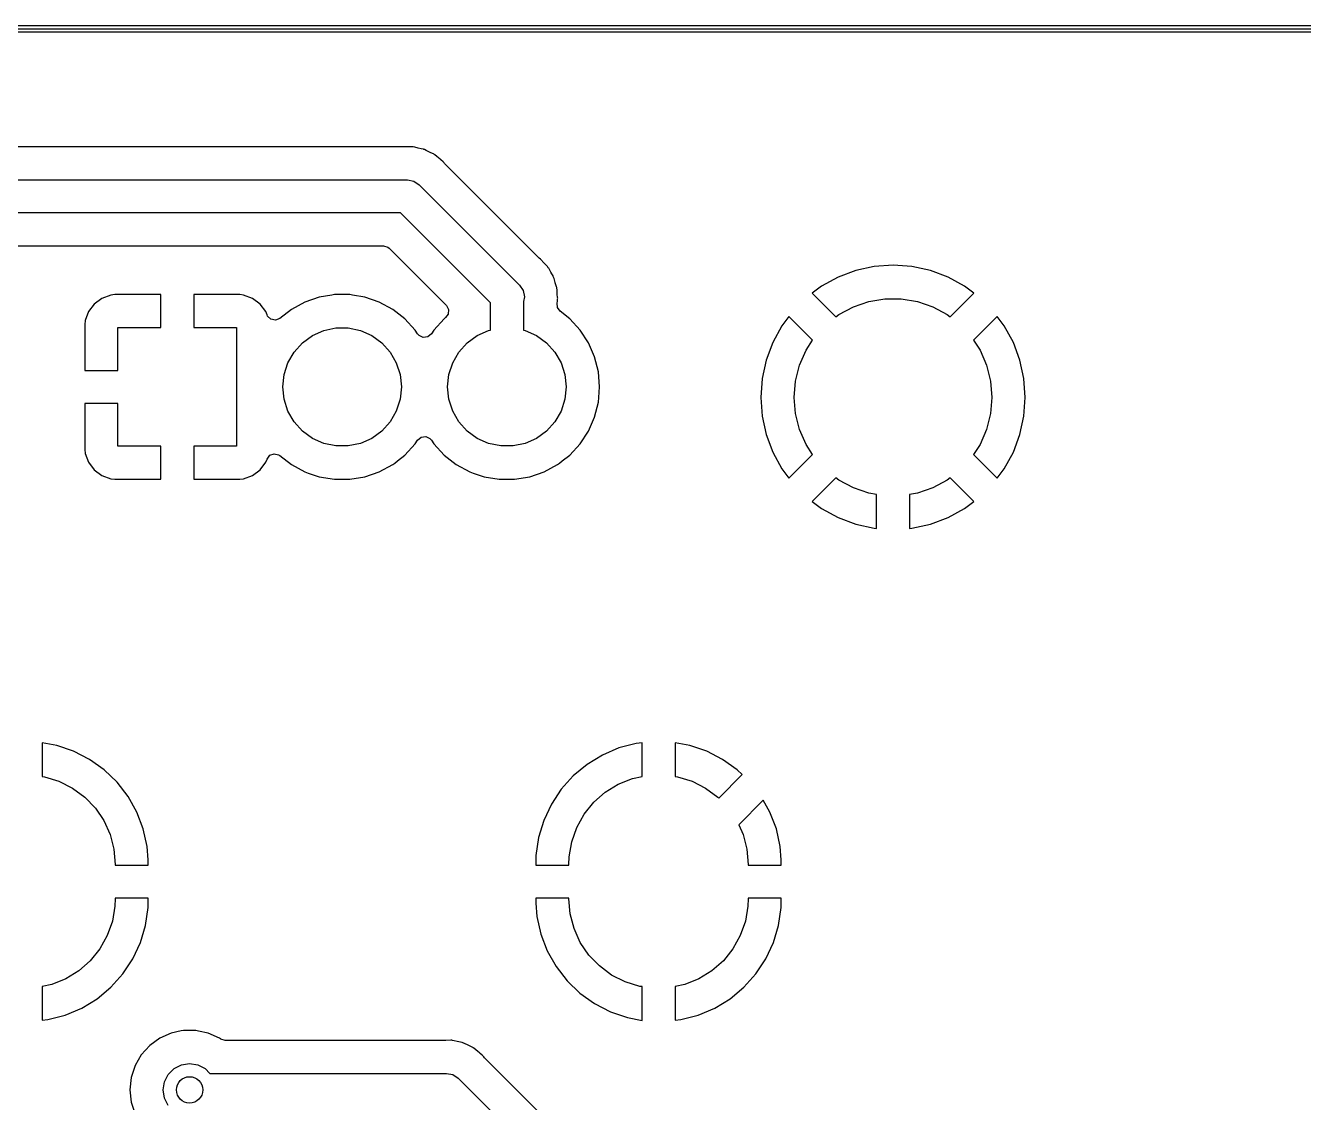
# Model space of a CAD drawing. Extents: x 1.7 to 7.7, y -4.5 to -1.4.
# Drawn here: x 2.982 to 3.745, y -2.041 to -1.398 of the extents above; entities that cross this region are included whole.
import ezdxf

# ---------------------------------------------------------------- set-up
doc = ezdxf.new("R2010")
doc.units = 0
doc.header["$MEASUREMENT"] = 0
doc.layers.add('BLACK', color=7, linetype='CONTINUOUS')

msp = doc.modelspace()

# ---------------------------------------------------------------- linework, layer by layer
at = {"layer": 'BLACK', "linetype": 'CONTINUOUS'}
for p, q in [((1.7, -1.39803), (7.7, -1.39803)), ((7.69803, -1.40197), (1.70197, -1.40197)), ((1.7049, -1.40002), (4.38641, -1.40002)), ((3.20957, -1.47045), (2.23251, -1.47045)), ((3.21259, -1.47036), (3.20957, -1.47045)), ((3.21288, -1.47039), (3.21259, -1.47036)), ((3.21317, -1.47042), (3.21288, -1.47039)), ((3.21288, -1.47039), (3.21288, -1.47039)), ((3.21345, -1.47045), (3.21317, -1.47042)), ((3.21317, -1.47042), (3.21317, -1.47042)), ((3.21447, -1.47069), (3.21345, -1.47045)), ((3.2164, -1.47115), (3.21447, -1.47069)), ((3.21826, -1.47154), (3.2164, -1.47115)), ((3.21936, -1.47176), (3.21826, -1.47154)), ((3.21963, -1.47185), (3.21936, -1.47176)), ((3.21991, -1.47195), (3.21963, -1.47185)), ((3.21963, -1.47185), (3.21963, -1.47185)), ((3.22017, -1.47205), (3.21991, -1.47195)), ((3.21991, -1.47195), (3.21991, -1.47195)), ((3.22122, -1.47257), (3.22017, -1.47205)), ((3.22017, -1.47205), (3.22017, -1.47205)), ((3.22017, -1.47205), (3.22017, -1.47205)), ((3.22288, -1.4734), (3.22122, -1.47257)), ((3.22407, -1.47396), (3.22288, -1.4734)), ((3.22562, -1.47468), (3.22407, -1.47396)), ((3.22586, -1.47483), (3.22562, -1.47468)), ((3.22562, -1.47468), (3.22562, -1.47468)), ((3.22562, -1.47468), (3.22562, -1.47468)), ((3.22611, -1.47499), (3.22586, -1.47483)), ((3.22586, -1.47483), (3.22586, -1.47483)), ((3.22635, -1.47515), (3.22611, -1.47499)), ((3.22611, -1.47499), (3.22611, -1.47499)), ((3.22761, -1.4762), (3.22635, -1.47515)), ((3.22635, -1.47515), (3.22635, -1.47515)), ((3.22635, -1.47515), (3.22635, -1.47515)), ((3.22866, -1.47709), (3.22761, -1.4762)), ((3.22968, -1.47789), (3.22866, -1.47709)), ((3.22979, -1.478), (3.22968, -1.47789)), ((3.22991, -1.47812), (3.22979, -1.478)), ((3.23006, -1.47826), (3.22991, -1.47812)), ((3.23143, -1.47941), (3.23006, -1.47826)), ((3.23164, -1.47959), (3.23143, -1.47941)), ((3.23191, -1.47995), (3.23164, -1.47959)), ((3.2322, -1.48034), (3.23191, -1.47995)), ((3.23267, -1.48088), (3.2322, -1.48034)), ((3.28876, -1.53698), (3.23267, -1.48088)), ((2.23, -1.49016), (3.21, -1.49016)), ((3.21, -1.49016), (3.21377, -1.49091)), ((3.21377, -1.49091), (3.21696, -1.49304)), ((3.21696, -1.49304), (3.27696, -1.55304)), ((3.20592, -1.50984), (2.23408, -1.50984)), ((3.25961, -1.56353), (3.20592, -1.50984)), ((2.86821, -1.52955), (3.19574, -1.52955)), ((3.19574, -1.52955), (3.19838, -1.53032)), ((3.19838, -1.53032), (3.19919, -1.53098)), ((3.19919, -1.53098), (3.21723, -1.54902)), ((3.28941, -1.53752), (3.28876, -1.53698)), ((3.28978, -1.53778), (3.28941, -1.53752)), ((3.29145, -1.53966), (3.28978, -1.53778)), ((3.28978, -1.53778), (3.28978, -1.53778)), ((3.28978, -1.53778), (3.28978, -1.53778)), ((3.29155, -1.53976), (3.29145, -1.53966)), ((3.29224, -1.54045), (3.29155, -1.53976)), ((3.29333, -1.54155), (3.29224, -1.54045)), ((3.5, -1.54106), (3.48877, -1.54187)), ((3.51123, -1.54187), (3.5, -1.54106)), ((3.5, -1.54106), (3.5, -1.54106)), ((3.29334, -1.54155), (3.29333, -1.54155)), ((3.29357, -1.54192), (3.29334, -1.54155)), ((3.29407, -1.54261), (3.29357, -1.54192)), ((3.29437, -1.54294), (3.29407, -1.54261)), ((3.29557, -1.54516), (3.29437, -1.54294)), ((3.29437, -1.54294), (3.29437, -1.54294)), ((3.29564, -1.54528), (3.29557, -1.54516)), ((3.29628, -1.54633), (3.29564, -1.54528)), ((3.29696, -1.54743), (3.29628, -1.54633)), ((3.29708, -1.54779), (3.29696, -1.54743)), ((3.2971, -1.54785), (3.29708, -1.54779)), ((3.29744, -1.54863), (3.2971, -1.54785)), ((3.29765, -1.54902), (3.29744, -1.54863)), ((3.46721, -1.5482), (3.45732, -1.55359)), ((3.47776, -1.54426), (3.46721, -1.5482)), ((3.46721, -1.5482), (3.46721, -1.5482)), ((3.48877, -1.54187), (3.47776, -1.54426)), ((3.48877, -1.54187), (3.48877, -1.54187)), ((3.52224, -1.54426), (3.51123, -1.54187)), ((3.51123, -1.54187), (3.51123, -1.54187)), ((3.53279, -1.5482), (3.52224, -1.54426)), ((3.54268, -1.55359), (3.53279, -1.5482)), ((3.53279, -1.5482), (3.53279, -1.5482)), ((3.21723, -1.54902), (3.2333, -1.56509)), ((3.27696, -1.55304), (3.27696, -1.55304)), ((3.27696, -1.55304), (3.27909, -1.55623)), ((3.27909, -1.55623), (3.27984, -1.56)), ((3.2983, -1.55145), (3.29765, -1.54902)), ((3.29834, -1.55159), (3.2983, -1.55145)), ((3.29913, -1.55398), (3.29834, -1.55159)), ((3.29917, -1.55442), (3.29913, -1.55398)), ((3.29932, -1.55526), (3.29917, -1.55442)), ((3.29943, -1.55569), (3.29932, -1.55526)), ((3.29951, -1.55821), (3.29943, -1.55569)), ((3.45732, -1.55359), (3.45171, -1.55779)), ((3.45732, -1.55359), (3.45732, -1.55359)), ((3.54829, -1.55779), (3.54268, -1.55359)), ((3.54268, -1.55359), (3.54268, -1.55359)), ((3.02763, -1.56089), (3.0231, -1.56428)), ((3.03294, -1.55891), (3.02763, -1.56089)), ((3.02763, -1.56089), (3.02763, -1.56089)), ((3.03528, -1.55866), (3.03294, -1.55891)), ((3.03294, -1.55891), (3.03294, -1.55891)), ((3.06276, -1.55866), (3.03528, -1.55866)), ((3.06276, -1.57835), (3.06276, -1.55866)), ((3.10992, -1.55866), (3.08244, -1.55866)), ((3.08244, -1.55866), (3.08244, -1.57835)), ((3.11226, -1.55891), (3.10992, -1.55866)), ((3.11756, -1.56089), (3.11226, -1.55891)), ((3.11226, -1.55891), (3.11226, -1.55891)), ((3.12209, -1.56428), (3.11756, -1.56089)), ((3.11756, -1.56089), (3.11756, -1.56089)), ((3.1488, -1.56311), (3.14076, -1.56746)), ((3.15744, -1.56015), (3.1488, -1.56311)), ((3.1488, -1.56311), (3.1488, -1.56311)), ((3.16483, -1.55891), (3.15744, -1.56015)), ((3.16645, -1.55864), (3.16483, -1.55891)), ((3.17559, -1.55864), (3.16645, -1.55864)), ((3.17722, -1.55891), (3.17559, -1.55864)), ((3.18461, -1.56015), (3.17722, -1.55891)), ((3.19325, -1.56311), (3.18461, -1.56015)), ((3.20128, -1.56746), (3.19325, -1.56311)), ((3.19325, -1.56311), (3.19325, -1.56311)), ((3.25961, -1.57985), (3.25961, -1.56353)), ((3.27984, -1.56), (3.27929, -1.56277)), ((3.27929, -1.56277), (3.27929, -1.57985)), ((3.29939, -1.56376), (3.2994, -1.56374)), ((3.29957, -1.56637), (3.29939, -1.56376)), ((3.2994, -1.56374), (3.29964, -1.56259)), ((3.29952, -1.55835), (3.29951, -1.55821)), ((3.29969, -1.56033), (3.29952, -1.55835)), ((3.29962, -1.56215), (3.29967, -1.5613)), ((3.29964, -1.56259), (3.29962, -1.56215)), ((3.29967, -1.5613), (3.29969, -1.56115)), ((3.29974, -1.56087), (3.29969, -1.56033)), ((3.29969, -1.56115), (3.29974, -1.56087)), ((3.45171, -1.55779), (3.46589, -1.57197)), ((3.47628, -1.56592), (3.4855, -1.56276)), ((3.4855, -1.56276), (3.49512, -1.56115)), ((3.49512, -1.56115), (3.50488, -1.56115)), ((3.50488, -1.56115), (3.5145, -1.56276)), ((3.5145, -1.56276), (3.52372, -1.56592)), ((3.53411, -1.57197), (3.54829, -1.55779)), ((3.54829, -1.55779), (3.54829, -1.55779)), ((3.01971, -1.56882), (3.01773, -1.57412)), ((3.0231, -1.56428), (3.01971, -1.56882)), ((3.01971, -1.56882), (3.01971, -1.56882)), ((3.0231, -1.56428), (3.0231, -1.56428)), ((3.12549, -1.56882), (3.12209, -1.56428)), ((3.12209, -1.56428), (3.12209, -1.56428)), ((3.12621, -1.57075), (3.12549, -1.56882)), ((3.12549, -1.56882), (3.12549, -1.56882)), ((3.12654, -1.57146), (3.12621, -1.57075)), ((3.12852, -1.57337), (3.12654, -1.57146)), ((3.14076, -1.56746), (3.13378, -1.5729)), ((3.2085, -1.57307), (3.20128, -1.56746)), ((3.20128, -1.56746), (3.20128, -1.56746)), ((3.23443, -1.57025), (3.23285, -1.57239)), ((3.2333, -1.56509), (3.23462, -1.5675)), ((3.23462, -1.5675), (3.23443, -1.57025)), ((3.30118, -1.5686), (3.29957, -1.56637)), ((3.30692, -1.57307), (3.30118, -1.5686)), ((3.46589, -1.57197), (3.4677, -1.57057)), ((3.4677, -1.57057), (3.47628, -1.56592)), ((3.52372, -1.56592), (3.5323, -1.57057)), ((3.5323, -1.57057), (3.53411, -1.57197)), ((3.01773, -1.57412), (3.01748, -1.57646)), ((3.01748, -1.57646), (3.01748, -1.60394)), ((3.01773, -1.57412), (3.01773, -1.57412)), ((3.03717, -1.60394), (3.03717, -1.57835)), ((3.03717, -1.57835), (3.06276, -1.57835)), ((3.08244, -1.57835), (3.10803, -1.57835)), ((3.10803, -1.57835), (3.10803, -1.64921)), ((3.13122, -1.57391), (3.12852, -1.57337)), ((3.13378, -1.5729), (3.13122, -1.57391)), ((3.16007, -1.58008), (3.16732, -1.57854)), ((3.16732, -1.57854), (3.17473, -1.57854)), ((3.17473, -1.57854), (3.18197, -1.58008)), ((3.21468, -1.5798), (3.2085, -1.57307)), ((3.2085, -1.57307), (3.2085, -1.57307)), ((3.2085, -1.57307), (3.2085, -1.57307)), ((3.23198, -1.57307), (3.22579, -1.5798)), ((3.23285, -1.57239), (3.23198, -1.57307)), ((3.31311, -1.5798), (3.30692, -1.57307)), ((3.30692, -1.57307), (3.30692, -1.57307)), ((3.30692, -1.57307), (3.30692, -1.57307)), ((3.43359, -1.57732), (3.4282, -1.58721)), ((3.43779, -1.57171), (3.43359, -1.57732)), ((3.43359, -1.57732), (3.43359, -1.57732)), ((3.45198, -1.5859), (3.43779, -1.57171)), ((3.56221, -1.57171), (3.54802, -1.5859)), ((3.56641, -1.57732), (3.56221, -1.57171)), ((3.56221, -1.57171), (3.56221, -1.57171)), ((3.5718, -1.58721), (3.56641, -1.57732)), ((3.56641, -1.57732), (3.56641, -1.57732)), ((3.14731, -1.58745), (3.15331, -1.58309)), ((3.15331, -1.58309), (3.16007, -1.58008)), ((3.18197, -1.58008), (3.18874, -1.58309)), ((3.18874, -1.58309), (3.19473, -1.58745)), ((3.21615, -1.58204), (3.21468, -1.5798)), ((3.21468, -1.5798), (3.21468, -1.5798)), ((3.21468, -1.5798), (3.21468, -1.5798)), ((3.21701, -1.58303), (3.21615, -1.58204)), ((3.21951, -1.5842), (3.21701, -1.58303)), ((3.22223, -1.58383), (3.21951, -1.5842)), ((3.22432, -1.58204), (3.22223, -1.58383)), ((3.22579, -1.5798), (3.22432, -1.58204)), ((3.24574, -1.58745), (3.25173, -1.58309)), ((3.25173, -1.58309), (3.2585, -1.58008)), ((3.2585, -1.58008), (3.25961, -1.57985)), ((3.27929, -1.57985), (3.2804, -1.58008)), ((3.2804, -1.58008), (3.28717, -1.58309)), ((3.28717, -1.58309), (3.29316, -1.58745)), ((3.31811, -1.58745), (3.31311, -1.5798)), ((3.31311, -1.5798), (3.31311, -1.5798)), ((3.31311, -1.5798), (3.31311, -1.5798)), ((3.44807, -1.5919), (3.45198, -1.5859)), ((3.54802, -1.5859), (3.55193, -1.5919)), ((3.13865, -1.59937), (3.14236, -1.59295)), ((3.14236, -1.59295), (3.14731, -1.58745)), ((3.19473, -1.58745), (3.19969, -1.59295)), ((3.19969, -1.59295), (3.20339, -1.59937)), ((3.23708, -1.59937), (3.24078, -1.59295)), ((3.24078, -1.59295), (3.24574, -1.58745)), ((3.29316, -1.58745), (3.29811, -1.59295)), ((3.29811, -1.59295), (3.30182, -1.59937)), ((3.32178, -1.59581), (3.31811, -1.58745)), ((3.4282, -1.58721), (3.42426, -1.59776)), ((3.4282, -1.58721), (3.4282, -1.58721)), ((3.44415, -1.60083), (3.44807, -1.5919)), ((3.55193, -1.5919), (3.55585, -1.60083)), ((3.57574, -1.59776), (3.5718, -1.58721)), ((3.5718, -1.58721), (3.5718, -1.58721)), ((3.13636, -1.60641), (3.13865, -1.59937)), ((3.20339, -1.59937), (3.20568, -1.60641)), ((3.23479, -1.60641), (3.23708, -1.59937)), ((3.30182, -1.59937), (3.30411, -1.60641)), ((3.32402, -1.60467), (3.32178, -1.59581)), ((3.42426, -1.59776), (3.42187, -1.60877)), ((3.44176, -1.61028), (3.44415, -1.60083)), ((3.55585, -1.60083), (3.55824, -1.61028)), ((3.57813, -1.60877), (3.57574, -1.59776)), ((3.01748, -1.60394), (3.03717, -1.60394)), ((3.13559, -1.61378), (3.13636, -1.60641)), ((3.20568, -1.60641), (3.20646, -1.61378)), ((3.23402, -1.61378), (3.23479, -1.60641)), ((3.30411, -1.60641), (3.30488, -1.61378)), ((3.32478, -1.61378), (3.32402, -1.60467)), ((3.32402, -1.60467), (3.32402, -1.60467)), ((3.42187, -1.60877), (3.42106, -1.62)), ((3.42187, -1.60877), (3.42187, -1.60877)), ((3.57894, -1.62), (3.57813, -1.60877)), ((3.57813, -1.60877), (3.57813, -1.60877)), ((3.13636, -1.62115), (3.13559, -1.61378)), ((3.20646, -1.61378), (3.20568, -1.62115)), ((3.23479, -1.62115), (3.23402, -1.61378)), ((3.30488, -1.61378), (3.30411, -1.62115)), ((3.32426, -1.62), (3.32478, -1.61378)), ((3.32478, -1.61378), (3.32478, -1.61378)), ((3.44095, -1.62), (3.44176, -1.61028)), ((3.55824, -1.61028), (3.55905, -1.62)), ((3.01748, -1.62362), (3.01748, -1.6511)), ((3.03717, -1.62362), (3.01748, -1.62362)), ((3.03717, -1.64921), (3.03717, -1.62362)), ((3.13865, -1.62819), (3.13636, -1.62115)), ((3.20568, -1.62115), (3.20339, -1.62819)), ((3.23708, -1.62819), (3.23479, -1.62115)), ((3.30411, -1.62115), (3.30182, -1.62819)), ((3.32178, -1.63174), (3.32402, -1.62289)), ((3.32402, -1.62289), (3.32426, -1.62)), ((3.32402, -1.62289), (3.32402, -1.62289)), ((3.42106, -1.62), (3.42106, -1.62)), ((3.42106, -1.62), (3.42187, -1.63123)), ((3.44176, -1.62972), (3.44095, -1.62)), ((3.55905, -1.62), (3.55824, -1.62972)), ((3.57813, -1.63123), (3.57894, -1.62)), ((3.57894, -1.62), (3.57894, -1.62)), ((3.14236, -1.63461), (3.13865, -1.62819)), ((3.20339, -1.62819), (3.19969, -1.63461)), ((3.24078, -1.63461), (3.23708, -1.62819)), ((3.30182, -1.62819), (3.29811, -1.63461)), ((3.31811, -1.64011), (3.32178, -1.63174)), ((3.42187, -1.63123), (3.42187, -1.63123)), ((3.42187, -1.63123), (3.42426, -1.64224)), ((3.44415, -1.63917), (3.44176, -1.62972)), ((3.55824, -1.62972), (3.55585, -1.63917)), ((3.57574, -1.64224), (3.57813, -1.63123)), ((3.57813, -1.63123), (3.57813, -1.63123)), ((3.14731, -1.64011), (3.14236, -1.63461)), ((3.15331, -1.64447), (3.14731, -1.64011)), ((3.19473, -1.64011), (3.18874, -1.64447)), ((3.19969, -1.63461), (3.19473, -1.64011)), ((3.24574, -1.64011), (3.24078, -1.63461)), ((3.25173, -1.64447), (3.24574, -1.64011)), ((3.29316, -1.64011), (3.28717, -1.64447)), ((3.29811, -1.63461), (3.29316, -1.64011)), ((3.31311, -1.64776), (3.31811, -1.64011)), ((3.44807, -1.6481), (3.44415, -1.63917)), ((3.55585, -1.63917), (3.55193, -1.6481)), ((3.16007, -1.64748), (3.15331, -1.64447)), ((3.16732, -1.64902), (3.16007, -1.64748)), ((3.18197, -1.64748), (3.17473, -1.64902)), ((3.18874, -1.64447), (3.18197, -1.64748)), ((3.2085, -1.65448), (3.21468, -1.64776)), ((3.21468, -1.64776), (3.21615, -1.64552)), ((3.21615, -1.64552), (3.21824, -1.64373)), ((3.21824, -1.64373), (3.22097, -1.64336)), ((3.22097, -1.64336), (3.22346, -1.64452)), ((3.22346, -1.64452), (3.22432, -1.64552)), ((3.22432, -1.64552), (3.22579, -1.64776)), ((3.22579, -1.64776), (3.22579, -1.64776)), ((3.22579, -1.64776), (3.22579, -1.64776)), ((3.22579, -1.64776), (3.23198, -1.65448)), ((3.2585, -1.64748), (3.25173, -1.64447)), ((3.26575, -1.64902), (3.2585, -1.64748)), ((3.2804, -1.64748), (3.27315, -1.64902)), ((3.28717, -1.64447), (3.2804, -1.64748)), ((3.30692, -1.65448), (3.31311, -1.64776)), ((3.42426, -1.64224), (3.4282, -1.65279)), ((3.5718, -1.65279), (3.57574, -1.64224)), ((3.01748, -1.6511), (3.01773, -1.65344)), ((3.01773, -1.65344), (3.01773, -1.65344)), ((3.01773, -1.65344), (3.01971, -1.65874)), ((3.06276, -1.64921), (3.03717, -1.64921)), ((3.06276, -1.6689), (3.06276, -1.64921)), ((3.10803, -1.64921), (3.08244, -1.64921)), ((3.08244, -1.64921), (3.08244, -1.6689)), ((3.12621, -1.65681), (3.12786, -1.65461)), ((3.12786, -1.65461), (3.13043, -1.65365)), ((3.13043, -1.65365), (3.13312, -1.65423)), ((3.13312, -1.65423), (3.13378, -1.65466)), ((3.13378, -1.65466), (3.14076, -1.6601)), ((3.17473, -1.64902), (3.16732, -1.64902)), ((3.20404, -1.65795), (3.2085, -1.65448)), ((3.23198, -1.65448), (3.23198, -1.65448)), ((3.23198, -1.65448), (3.23198, -1.65448)), ((3.23198, -1.65448), (3.23919, -1.6601)), ((3.27315, -1.64902), (3.26575, -1.64902)), ((3.30246, -1.65795), (3.30692, -1.65448)), ((3.4282, -1.65279), (3.4282, -1.65279)), ((3.4282, -1.65279), (3.43359, -1.66268)), ((3.43779, -1.66829), (3.45198, -1.6541)), ((3.45198, -1.6541), (3.44807, -1.6481)), ((3.55193, -1.6481), (3.54802, -1.6541)), ((3.54802, -1.6541), (3.56221, -1.66829)), ((3.56641, -1.66268), (3.5718, -1.65279)), ((3.5718, -1.65279), (3.5718, -1.65279)), ((3.01971, -1.65874), (3.01971, -1.65874)), ((3.01971, -1.65874), (3.0231, -1.66328)), ((3.12209, -1.66328), (3.12549, -1.65874)), ((3.12549, -1.65874), (3.12621, -1.65681)), ((3.12549, -1.65874), (3.12549, -1.65874)), ((3.14076, -1.6601), (3.14076, -1.6601)), ((3.14076, -1.6601), (3.14076, -1.6601)), ((3.14076, -1.6601), (3.1488, -1.66445)), ((3.19325, -1.66445), (3.20128, -1.6601)), ((3.20128, -1.6601), (3.20245, -1.65919)), ((3.20245, -1.65919), (3.20404, -1.65795)), ((3.23919, -1.6601), (3.23919, -1.6601)), ((3.23919, -1.6601), (3.23919, -1.6601)), ((3.23919, -1.6601), (3.24722, -1.66445)), ((3.29167, -1.66445), (3.29971, -1.6601)), ((3.29971, -1.6601), (3.30088, -1.65919)), ((3.30088, -1.65919), (3.30246, -1.65795)), ((3.43359, -1.66268), (3.43359, -1.66268)), ((3.43359, -1.66268), (3.43779, -1.66829)), ((3.56221, -1.66829), (3.56641, -1.66268)), ((3.56641, -1.66268), (3.56641, -1.66268)), ((3.0231, -1.66328), (3.0231, -1.66328)), ((3.0231, -1.66328), (3.02763, -1.66667)), ((3.02763, -1.66667), (3.02763, -1.66667)), ((3.02763, -1.66667), (3.03294, -1.66865)), ((3.03294, -1.66865), (3.03294, -1.66865)), ((3.03294, -1.66865), (3.03528, -1.6689)), ((3.03528, -1.6689), (3.03528, -1.6689)), ((3.03528, -1.6689), (3.06276, -1.6689)), ((3.08244, -1.6689), (3.10991, -1.6689)), ((3.10991, -1.6689), (3.10992, -1.6689)), ((3.10992, -1.6689), (3.11226, -1.66865)), ((3.11226, -1.66865), (3.11756, -1.66667)), ((3.11226, -1.66865), (3.11226, -1.66865)), ((3.11756, -1.66667), (3.12209, -1.66328)), ((3.11756, -1.66667), (3.11756, -1.66667)), ((3.12209, -1.66328), (3.12209, -1.66328)), ((3.1488, -1.66445), (3.15087, -1.66516)), ((3.15087, -1.66516), (3.15744, -1.66741)), ((3.15744, -1.66741), (3.15744, -1.66741)), ((3.15744, -1.66741), (3.15744, -1.66741)), ((3.15744, -1.66741), (3.16645, -1.66892)), ((3.16645, -1.66892), (3.16645, -1.66892)), ((3.16645, -1.66892), (3.17559, -1.66892)), ((3.17559, -1.66892), (3.18461, -1.66741)), ((3.17559, -1.66892), (3.17559, -1.66892)), ((3.18461, -1.66741), (3.19325, -1.66445)), ((3.24722, -1.66445), (3.2493, -1.66516)), ((3.2493, -1.66516), (3.25587, -1.66741)), ((3.25587, -1.66741), (3.25587, -1.66741)), ((3.25587, -1.66741), (3.25587, -1.66741)), ((3.25587, -1.66741), (3.26488, -1.66892)), ((3.26488, -1.66892), (3.26488, -1.66892)), ((3.26488, -1.66892), (3.27402, -1.66892)), ((3.27402, -1.66892), (3.28303, -1.66741)), ((3.27402, -1.66892), (3.27402, -1.66892)), ((3.28303, -1.66741), (3.29167, -1.66445)), ((3.46589, -1.66803), (3.45171, -1.68221)), ((3.4677, -1.66943), (3.46589, -1.66803)), ((3.47628, -1.67408), (3.4677, -1.66943)), ((3.5323, -1.66943), (3.52372, -1.67408)), ((3.53411, -1.66803), (3.5323, -1.66943)), ((3.54829, -1.68221), (3.53411, -1.66803)), ((3.4855, -1.67724), (3.47628, -1.67408)), ((3.49016, -1.67802), (3.4855, -1.67724)), ((3.49016, -1.69823), (3.49016, -1.67802)), ((3.5145, -1.67724), (3.50984, -1.67802)), ((3.50984, -1.67802), (3.50984, -1.69823)), ((3.52372, -1.67408), (3.5145, -1.67724)), ((3.45171, -1.68221), (3.45171, -1.68221)), ((3.45171, -1.68221), (3.45732, -1.68641)), ((3.54268, -1.68641), (3.54829, -1.68221)), ((3.45732, -1.68641), (3.45732, -1.68641)), ((3.45732, -1.68641), (3.46721, -1.6918)), ((3.46721, -1.6918), (3.46721, -1.6918)), ((3.46721, -1.6918), (3.47776, -1.69574)), ((3.52224, -1.69574), (3.53279, -1.6918)), ((3.53279, -1.6918), (3.54268, -1.68641)), ((3.53279, -1.6918), (3.53279, -1.6918)), ((3.54268, -1.68641), (3.54268, -1.68641)), ((3.47776, -1.69574), (3.48877, -1.69813)), ((3.48877, -1.69813), (3.48877, -1.69813)), ((3.48877, -1.69813), (3.49016, -1.69823)), ((3.50984, -1.69823), (3.51123, -1.69813)), ((3.51123, -1.69813), (3.52224, -1.69574)), ((3.51123, -1.69813), (3.51123, -1.69813)), ((3.00062, -1.82778), (2.99189, -1.82617)), ((2.99189, -1.82617), (2.99189, -1.84629)), ((3.01076, -1.83124), (3.00062, -1.82778)), ((3.00062, -1.82778), (3.00062, -1.82778)), ((3.33629, -1.82933), (3.32643, -1.83352)), ((3.34666, -1.82662), (3.33629, -1.82933)), ((3.35016, -1.82623), (3.34666, -1.82662)), ((3.34666, -1.82662), (3.34666, -1.82662)), ((3.35016, -1.84636), (3.35016, -1.82623)), ((3.37857, -1.82778), (3.36984, -1.82617)), ((3.36984, -1.82617), (3.36984, -1.84629)), ((3.38872, -1.83124), (3.37857, -1.82778)), ((3.37857, -1.82778), (3.37857, -1.82778)), ((3.0203, -1.83614), (3.01076, -1.83124)), ((3.01076, -1.83124), (3.01076, -1.83124)), ((3.02901, -1.84238), (3.0203, -1.83614)), ((3.0203, -1.83614), (3.0203, -1.83614)), ((3.32643, -1.83352), (3.31728, -1.8391)), ((3.32643, -1.83352), (3.32643, -1.83352)), ((3.39825, -1.83614), (3.38872, -1.83124)), ((3.38872, -1.83124), (3.38872, -1.83124)), ((3.40697, -1.84238), (3.39825, -1.83614)), ((3.39825, -1.83614), (3.39825, -1.83614)), ((2.99189, -1.84629), (2.99333, -1.84648)), ((3.03673, -1.84982), (3.02901, -1.84238)), ((3.02901, -1.84238), (3.02901, -1.84238)), ((3.30904, -1.84596), (3.30188, -1.85394)), ((3.31728, -1.8391), (3.30904, -1.84596)), ((3.30904, -1.84596), (3.30904, -1.84596)), ((3.31728, -1.8391), (3.31728, -1.8391)), ((3.36984, -1.84629), (3.37128, -1.84648)), ((3.39593, -1.85921), (3.40991, -1.84522)), ((3.40991, -1.84522), (3.40697, -1.84238)), ((3.40697, -1.84238), (3.40697, -1.84238)), ((2.99333, -1.84648), (3.00201, -1.84914)), ((3.00201, -1.84914), (3.01012, -1.85323)), ((3.01012, -1.85323), (3.01742, -1.85863)), ((3.04328, -1.85831), (3.03673, -1.84982)), ((3.03673, -1.84982), (3.03673, -1.84982)), ((3.30188, -1.85394), (3.29597, -1.86288)), ((3.32816, -1.85577), (3.33589, -1.85101)), ((3.33589, -1.85101), (3.34432, -1.84762)), ((3.34432, -1.84762), (3.35016, -1.84636)), ((3.37128, -1.84648), (3.37996, -1.84914)), ((3.37996, -1.84914), (3.38807, -1.85323)), ((3.38807, -1.85323), (3.39537, -1.85863)), ((3.01742, -1.85863), (3.02371, -1.86518)), ((3.04853, -1.86765), (3.04328, -1.85831)), ((3.32134, -1.86177), (3.32816, -1.85577)), ((3.39537, -1.85863), (3.39593, -1.85921)), ((3.42247, -1.8605), (3.40784, -1.87513)), ((3.42648, -1.86765), (3.42247, -1.8605)), ((3.02371, -1.86518), (3.02879, -1.87271)), ((3.05236, -1.87767), (3.04853, -1.86765)), ((3.29597, -1.86288), (3.29142, -1.87259)), ((3.29597, -1.86288), (3.29597, -1.86288)), ((3.31121, -1.87676), (3.31564, -1.86884)), ((3.31564, -1.86884), (3.32134, -1.86177)), ((3.43031, -1.87767), (3.42648, -1.86765)), ((3.02879, -1.87271), (3.03253, -1.88098)), ((3.29142, -1.87259), (3.28833, -1.88285)), ((3.29142, -1.87259), (3.29142, -1.87259)), ((3.30818, -1.88533), (3.31121, -1.87676)), ((3.40784, -1.87513), (3.41048, -1.88098)), ((3.03253, -1.88098), (3.03482, -1.88977)), ((3.05469, -1.88813), (3.05236, -1.87767)), ((3.05236, -1.87767), (3.05236, -1.87767)), ((3.28833, -1.88285), (3.28677, -1.89346)), ((3.28833, -1.88285), (3.28833, -1.88285)), ((3.41048, -1.88098), (3.41277, -1.88977)), ((3.43264, -1.88813), (3.43031, -1.87767)), ((3.43031, -1.87767), (3.43031, -1.87767)), ((3.03482, -1.88977), (3.03559, -1.89882)), ((3.05528, -1.89614), (3.05469, -1.88813)), ((3.05469, -1.88813), (3.05469, -1.88813)), ((3.30665, -1.89428), (3.30818, -1.88533)), ((3.41277, -1.88977), (3.41354, -1.89882)), ((3.43323, -1.89614), (3.43264, -1.88813)), ((3.43264, -1.88813), (3.43264, -1.88813)), ((3.03559, -1.89882), (3.03559, -1.89921)), ((3.03559, -1.89921), (3.05528, -1.89921)), ((3.05528, -1.89921), (3.05528, -1.89614)), ((3.28677, -1.89346), (3.28677, -1.89921)), ((3.28677, -1.89921), (3.30646, -1.89921)), ((3.30646, -1.89882), (3.30665, -1.89428)), ((3.30646, -1.89921), (3.30646, -1.89882)), ((3.41354, -1.89882), (3.41354, -1.89921)), ((3.41354, -1.89921), (3.43323, -1.89921)), ((3.43323, -1.89921), (3.43323, -1.89614)), ((3.03559, -1.91929), (3.0354, -1.92383)), ((3.05528, -1.9189), (3.03559, -1.9189)), ((3.03559, -1.9189), (3.03559, -1.91929)), ((3.05528, -1.92197), (3.05528, -1.9189)), ((3.05528, -1.92465), (3.05528, -1.92197)), ((3.30646, -1.9189), (3.28677, -1.9189)), ((3.28677, -1.9189), (3.28677, -1.92197)), ((3.28677, -1.92197), (3.28736, -1.92998)), ((3.30646, -1.91929), (3.30646, -1.9189)), ((3.30723, -1.92834), (3.30646, -1.91929)), ((3.41354, -1.91929), (3.41335, -1.92383)), ((3.43323, -1.9189), (3.41354, -1.9189)), ((3.41354, -1.9189), (3.41354, -1.91929)), ((3.43323, -1.92465), (3.43323, -1.9189)), ((3.0354, -1.92383), (3.03386, -1.93278)), ((3.05371, -1.93526), (3.05528, -1.92465)), ((3.05528, -1.92465), (3.05528, -1.92465)), ((3.28736, -1.92998), (3.28736, -1.92998)), ((3.28736, -1.92998), (3.28969, -1.94044)), ((3.30952, -1.93713), (3.30723, -1.92834)), ((3.41335, -1.92383), (3.41182, -1.93278)), ((3.43167, -1.93526), (3.43323, -1.92465)), ((3.43323, -1.92465), (3.43323, -1.92465)), ((3.03386, -1.93278), (3.03084, -1.94135)), ((3.05063, -1.94552), (3.05371, -1.93526)), ((3.05371, -1.93526), (3.05371, -1.93526)), ((3.31326, -1.9454), (3.30952, -1.93713)), ((3.41182, -1.93278), (3.40879, -1.94135)), ((3.42858, -1.94552), (3.43167, -1.93526)), ((3.43167, -1.93526), (3.43167, -1.93526)), ((3.03084, -1.94135), (3.02641, -1.94927)), ((3.04608, -1.95523), (3.05063, -1.94552)), ((3.05063, -1.94552), (3.05063, -1.94552)), ((3.28969, -1.94044), (3.28969, -1.94044)), ((3.28969, -1.94044), (3.29352, -1.95046)), ((3.31834, -1.95293), (3.31326, -1.9454)), ((3.40879, -1.94135), (3.40436, -1.94927)), ((3.42403, -1.95523), (3.42858, -1.94552)), ((3.42858, -1.94552), (3.42858, -1.94552)), ((3.02641, -1.94927), (3.0207, -1.95634)), ((3.29352, -1.95046), (3.29876, -1.9598)), ((3.32463, -1.95948), (3.31834, -1.95293)), ((3.40436, -1.94927), (3.39866, -1.95634)), ((3.0207, -1.95634), (3.01389, -1.96234)), ((3.04016, -1.96417), (3.04608, -1.95523)), ((3.04608, -1.95523), (3.04608, -1.95523)), ((3.29876, -1.9598), (3.30532, -1.96829)), ((3.33193, -1.96489), (3.32463, -1.95948)), ((3.39866, -1.95634), (3.39184, -1.96234)), ((3.41811, -1.96417), (3.42403, -1.95523)), ((3.42403, -1.95523), (3.42403, -1.95523)), ((3.00615, -1.9671), (2.99773, -1.97049)), ((3.01389, -1.96234), (3.00615, -1.9671)), ((3.03301, -1.97215), (3.04016, -1.96417)), ((3.30532, -1.96829), (3.30532, -1.96829)), ((3.30532, -1.96829), (3.31303, -1.97573)), ((3.34004, -1.96897), (3.33193, -1.96489)), ((3.38411, -1.9671), (3.37568, -1.97049)), ((3.39184, -1.96234), (3.38411, -1.9671)), ((3.41096, -1.97215), (3.41811, -1.96417)), ((2.99773, -1.97049), (2.99189, -1.97175)), ((2.99189, -1.97175), (2.99189, -1.99188)), ((3.02477, -1.97901), (3.03301, -1.97215)), ((3.03301, -1.97215), (3.03301, -1.97215)), ((3.31303, -1.97573), (3.31303, -1.97573)), ((3.31303, -1.97573), (3.32175, -1.98197)), ((3.34872, -1.97163), (3.34004, -1.96897)), ((3.35016, -1.97182), (3.34872, -1.97163)), ((3.35016, -1.99194), (3.35016, -1.97182)), ((3.37568, -1.97049), (3.36984, -1.97175)), ((3.36984, -1.97175), (3.36984, -1.99188)), ((3.40272, -1.97901), (3.41096, -1.97215)), ((3.41096, -1.97215), (3.41096, -1.97215)), ((3.01562, -1.98459), (3.02477, -1.97901)), ((3.02477, -1.97901), (3.02477, -1.97901)), ((3.32175, -1.98197), (3.32175, -1.98197)), ((3.32175, -1.98197), (3.33128, -1.98687)), ((3.39357, -1.98459), (3.40272, -1.97901)), ((3.40272, -1.97901), (3.40272, -1.97901)), ((2.99538, -1.99149), (3.00575, -1.98878)), ((3.00575, -1.98878), (3.01562, -1.98459)), ((3.01562, -1.98459), (3.01562, -1.98459)), ((3.33128, -1.98687), (3.33128, -1.98687)), ((3.33128, -1.98687), (3.34143, -1.99033)), ((3.34143, -1.99033), (3.34143, -1.99033)), ((3.34143, -1.99033), (3.35016, -1.99194)), ((3.37334, -1.99149), (3.38371, -1.98878)), ((3.38371, -1.98878), (3.39357, -1.98459)), ((3.39357, -1.98459), (3.39357, -1.98459)), ((2.99189, -1.99188), (2.99538, -1.99149)), ((2.99538, -1.99149), (2.99538, -1.99149)), ((3.075, -1.99825), (3.06898, -1.99953)), ((3.07627, -1.99798), (3.075, -1.99825)), ((3.08373, -1.99798), (3.07627, -1.99798)), ((3.08528, -1.99831), (3.08373, -1.99798)), ((3.09102, -1.99953), (3.08528, -1.99831)), ((3.35016, -1.99194), (3.35016, -1.99194)), ((3.36984, -1.99188), (3.37334, -1.99149)), ((3.37334, -1.99149), (3.37334, -1.99149)), ((3.06218, -2.00256), (3.05615, -2.00694)), ((3.06898, -1.99953), (3.06218, -2.00256)), ((3.06218, -2.00256), (3.06218, -2.00256)), ((3.06898, -1.99953), (3.06898, -1.99953)), ((3.09782, -2.00256), (3.09102, -1.99953)), ((3.09102, -1.99953), (3.09102, -1.99953)), ((3.09836, -2.00296), (3.09782, -2.00256)), ((3.09782, -2.00256), (3.09782, -2.00256)), ((3.09859, -2.00311), (3.09836, -2.00296)), ((3.10123, -2.00389), (3.09859, -2.00311)), ((3.23301, -2.00389), (3.10123, -2.00389)), ((3.23603, -2.0038), (3.23301, -2.00389)), ((3.23631, -2.00382), (3.23603, -2.0038)), ((3.23661, -2.00385), (3.23631, -2.00382)), ((3.23631, -2.00382), (3.23631, -2.00382)), ((3.23689, -2.00389), (3.23661, -2.00385)), ((3.23661, -2.00385), (3.23661, -2.00385)), ((3.2379, -2.00413), (3.23689, -2.00389)), ((3.23983, -2.00459), (3.2379, -2.00413)), ((3.2417, -2.00497), (3.23983, -2.00459)), ((3.24279, -2.0052), (3.2417, -2.00497)), ((3.24306, -2.00529), (3.24279, -2.0052)), ((3.24334, -2.00538), (3.24306, -2.00528)), ((3.24306, -2.00528), (3.24306, -2.00529)), ((3.24361, -2.00548), (3.24334, -2.00538)), ((3.24334, -2.00538), (3.24334, -2.00538)), ((3.24412, -2.00574), (3.24361, -2.00548)), ((3.24361, -2.00548), (3.24361, -2.00548)), ((3.24361, -2.00548), (3.24361, -2.00548)), ((3.24631, -2.00684), (3.24412, -2.00574)), ((3.05116, -2.01248), (3.04743, -2.01894)), ((3.05615, -2.00694), (3.05116, -2.01248)), ((3.24751, -2.0074), (3.24631, -2.00684)), ((3.24905, -2.00812), (3.24751, -2.0074)), ((3.24929, -2.00827), (3.24905, -2.00812)), ((3.24905, -2.00812), (3.24905, -2.00812)), ((3.24905, -2.00812), (3.24905, -2.00812)), ((3.2493, -2.00826), (3.24929, -2.00827)), ((3.24955, -2.00842), (3.2493, -2.00826)), ((3.24978, -2.00858), (3.24954, -2.00842)), ((3.24954, -2.00842), (3.24955, -2.00842)), ((3.2521, -2.01052), (3.24978, -2.00858)), ((3.25311, -2.01133), (3.2521, -2.01052)), ((3.25323, -2.01144), (3.25311, -2.01133)), ((3.25334, -2.01155), (3.25323, -2.01144)), ((3.2535, -2.0117), (3.25334, -2.01155)), ((3.25469, -2.0127), (3.2535, -2.0117)), ((3.25507, -2.01302), (3.25469, -2.0127)), ((3.25534, -2.01338), (3.25507, -2.01302)), ((3.25564, -2.01378), (3.25534, -2.01338)), ((3.2561, -2.01432), (3.25564, -2.01378)), ((3.04743, -2.01894), (3.0453, -2.0255)), ((3.04743, -2.01894), (3.04743, -2.01894)), ((3.06726, -2.02418), (3.07074, -2.02069)), ((3.07074, -2.02069), (3.07513, -2.01846)), ((3.07513, -2.01846), (3.08, -2.01769)), ((3.08, -2.01769), (3.08487, -2.01846)), ((3.08487, -2.01846), (3.08926, -2.02069)), ((3.08926, -2.02069), (3.09215, -2.02359)), ((3.36179, -2.12), (3.2561, -2.01432)), ((3.04513, -2.02602), (3.04435, -2.03344)), ((3.0453, -2.0255), (3.04513, -2.02602)), ((3.06425, -2.03344), (3.06502, -2.02857)), ((3.06502, -2.02857), (3.06726, -2.02418)), ((3.09215, -2.02359), (3.23344, -2.02359)), ((3.23344, -2.02359), (3.2372, -2.02434)), ((3.2372, -2.02434), (3.24039, -2.02648)), ((3.24039, -2.02648), (3.44696, -2.23304)), ((3.04435, -2.03344), (3.04513, -2.04085)), ((3.06502, -2.0383), (3.06425, -2.03344)), ((3.04513, -2.04085), (3.04513, -2.04085)), ((3.04513, -2.04085), (3.04743, -2.04793)), ((3.06726, -2.04269), (3.06502, -2.0383))]:
    msp.add_line(p, q, dxfattribs=at)
at = {"layer": 'BLACK'}
msp.add_circle((3.08, -2.03344), 0.00787, dxfattribs=at)

doc.saveas('drawing.dxf')
